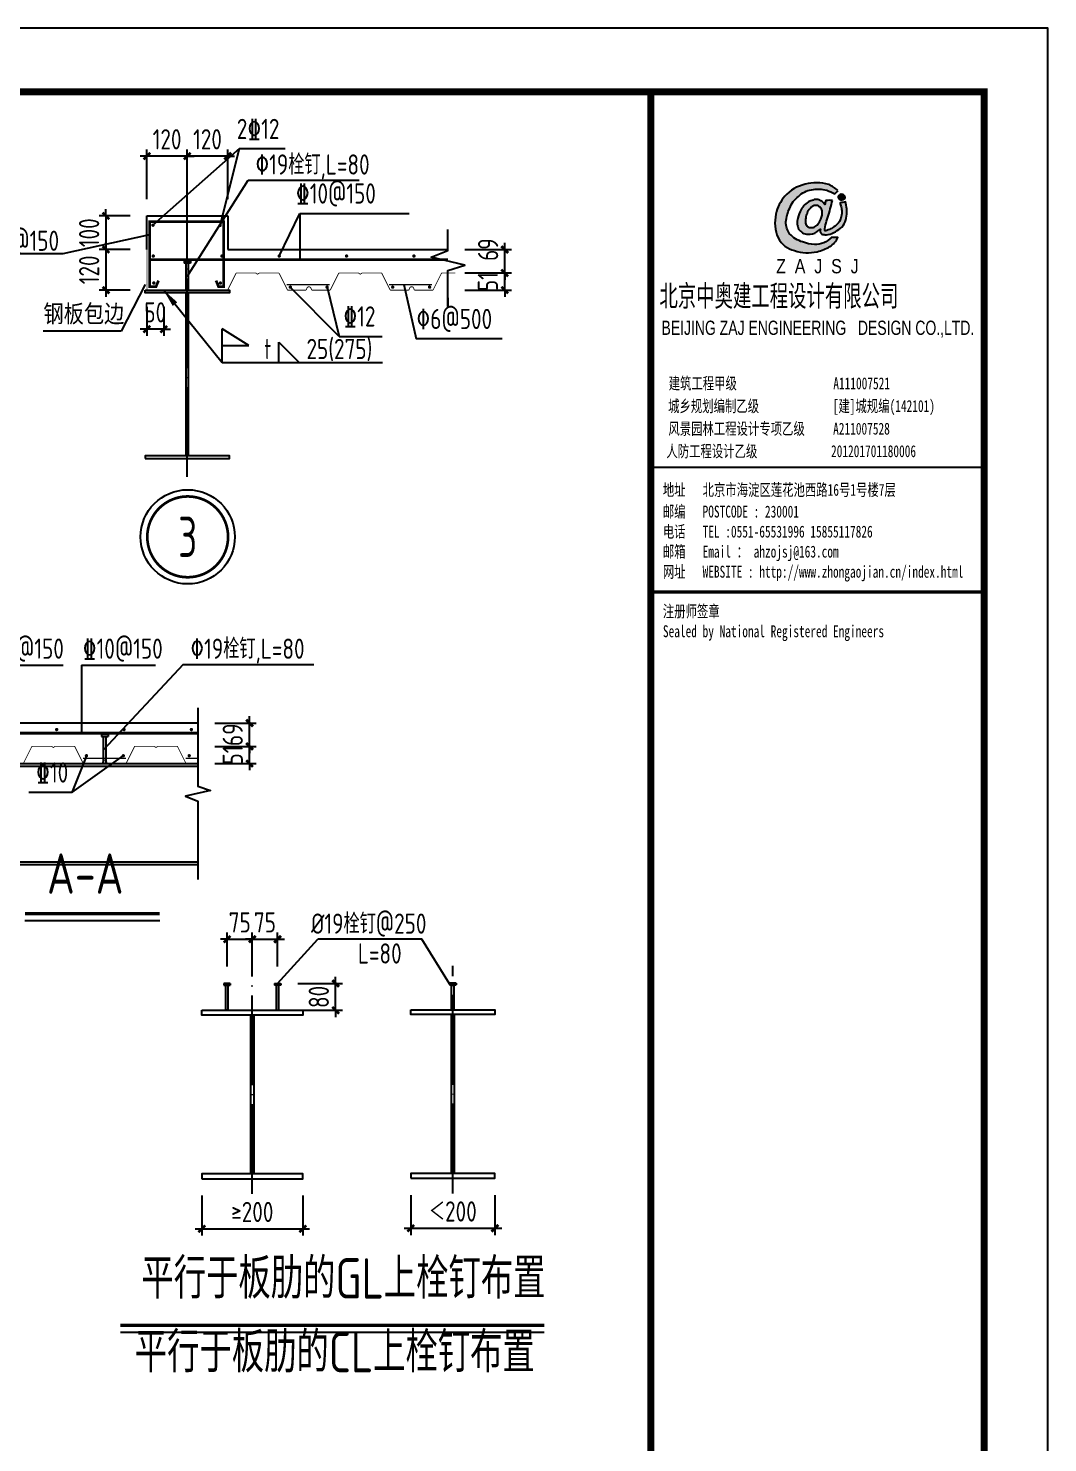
# Model space of a CAD drawing. Extents: x -89996 to 1006241, y -2176 to 440573.
# Drawn here: x 717560 to 740262, y 141094 to 172594 of the extents above; entities that cross this region are included whole.
import ezdxf
from ezdxf.enums import TextEntityAlignment as Align

# ---------------------------------------------------------------- set-up
doc = ezdxf.new("R2010")
doc.units = 0
doc.header["$LTSCALE"] = 1000
doc.header["$MEASUREMENT"] = 0
doc.linetypes.add('DOTE', pattern=[2.42, 2, -0.2, 0.02, -0.2])
for name, color, linetype in [('AXIS', 3, 'Continuous'), ('DOTE', 1, 'DOTE'), ('GL', 150, 'Continuous'), ('Gzd', 1, 'Continuous'), ('NUM', 7, 'Continuous'), ('PUB_DIM', 3, 'Continuous'), ('PUB_TITLE', 4, 'Continuous'), ('PZ', 202, 'Continuous'), ('S', 2, 'Continuous'), ('TEXT', 7, 'Continuous'), ('THIN', 7, 'Continuous'), ('WELD', 7, 'Continuous'), ('YCX', 90, 'Continuous'), ('图签', 3, 'Continuous'), ('引出线', 3, 'Continuous'), ('梁构件', 4, 'Continuous')]:
    doc.layers.add(name, color=color, linetype=linetype)
doc.styles.add('_gyy_title_Arial', font='arial.ttf', dxfattribs={"width": 0.7})
doc.styles.add('_gyy_title_ST', font='', dxfattribs={"width": 0.8})
doc.styles.add('HZ', font='txt.shx', dxfattribs={"width": 0.8, "bigfont": '000hztxt.shx'})
doc.styles.get("Standard").update_dxf_attribs({"font": 'gbenor.shx', "bigfont": 'gbcbig.shx'})
doc.styles.add('TSSD_Dimension', font='Tssdeng.shx', dxfattribs={"width": 0.8, "bigfont": 'hztxt.shx'})
doc.styles.add('TSSD_Label', font='tssdeng.shx', dxfattribs={"width": 0.7, "bigfont": 'hztxt.shx'})
doc.styles.add('TSSD_Norm', font='tssdeng.shx', dxfattribs={"bigfont": 'hztxt.shx'})
doc.styles.add('TSSD_Num', font='Tssdeng.shx', dxfattribs={"width": 0.7, "bigfont": 'hztxt.shx'})
doc.styles.get('_gyy_title_ST').set_extended_font_data('SimSun')
doc.dimstyles.new('TSSD_20_150', dxfattribs={"dimtxt": 450, "dimasz": 150, "dimexe": 150, "dimexo": 375, "dimgap": 150, "dimtad": 1, "dimdec": 0, "dimlfac": 0.133333, "dimzin": 0, "dimdsep": 46, "dimtxsty": 'TSSD_Dimension', "dimblk": 'ARCHTICK', "dimcen": 0, "dimdle": 150, "dimclrt": 7, "dimadec": 0, "dimazin": 0, "dimtfac": 1, "dimtdec": 0, "dimtix": 1, "dimtmove": 2, "dimatfit": 3, "dimfxl": 0, "dimtolj": 1, "dimtzin": 0, "dimarcsym": 0})
doc.dimstyles.new('TSSD_LEADER_STYLE_400.0', dxfattribs={"dimtxt": 1200, "dimasz": 400, "dimexe": 400, "dimexo": 1000, "dimgap": 0.09, "dimtad": 0, "dimtih": 1, "dimtoh": 1, "dimdec": 4, "dimzin": 0, "dimdsep": 46, "dimtxsty": 'Standard', "dimcen": 0.09, "dimdle": 400, "dimclrt": 7, "dimadec": 0, "dimazin": 0, "dimtfac": 1, "dimtdec": 4, "dimtofl": 0, "dimtmove": 0, "dimatfit": 3, "dimfxl": 0, "dimtolj": 1, "dimtzin": 0, "dimarcsym": 0})

# ---------------------------------------------------------------- blocks, each defined once
blk = doc.blocks.new('dd')
at = {"layer": '图签'}
h = blk.add_hatch(color=5, dxfattribs=at)
h.set_gradient(color1=(0, 0, 255), color2=(36, 36, 255), one_color=1, tint=0.57)
h.paths.add_polyline_path([(452, 1270, -0.093206), (531, 1562, -0.136321), (716, 1807, -0.161039), (988, 1948, -0.108591), (1307, 1935, -0.049497), (1479, 1861, 0.062627), (1539, 1932, 0.094388), (1351, 2056, 0.136326), (854, 2062, 0.161722), (430, 1810, 0.133661), (243, 1435, 0.158414), (286, 937, 0.22517), (632, 669, 0.138663), (1107, 646, 0.074676), (1375, 753, 0.125344), (1543, 944, 0.006312), (1413, 948, -0.090385), (1244, 833, -0.096745), (1053, 797, -0.073845), (803, 850, -0.140868), (530, 1020, -0.160753)])
h = blk.add_hatch(color=1, dxfattribs=at)
h.set_gradient(color1=(255, 0, 0), color2=(255, 0, 0), tint=0.57)
h.paths.add_polyline_path([(1557, 1818, 0.386553), (1564, 1757, 0.170676), (1604, 1736, 0.082224), (1657, 1743, 0.087509), (1686, 1766, 0.264235), (1694, 1804, 0.244333), (1636, 1850, 0.30271)])
h = blk.add_hatch(color=5, dxfattribs=at)
h.set_gradient(color1=(0, 0, 255), color2=(36, 36, 255), one_color=1, tint=0.57)
h.paths.add_polyline_path([(1306, 1289, 0.011169), (1334, 1370, 0.005807), (1431, 1724, 0.01105), (1292, 1724, 0.016796), (1267, 1634, 0.125943), (1203, 1704, 0.083806), (1120, 1739, 0.082879), (1047, 1739, -0.008503), (952, 1710, 0.060057), (844, 1628, 0.086078), (774, 1532, 0.099424), (705, 1347, 0.12153), (690, 1225, 0.102644), (719, 1122, 0.056648), (797, 1042, 0.092914), (913, 1013, 0.194578), (1098, 1064, -0.002562), (1175, 1122, 0.064354), (1167, 1068, 0.172385), (1207, 1017, 0.105458), (1300, 1002, 0.086567), (1454, 1046, 0.047674), (1592, 1136, 0.166359), (1692, 1274, 0.096748), (1728, 1431, 0.03151), (1728, 1548, 0.041815), (1700, 1691, 0.007654), (1588, 1673, -0.009919), (1610, 1585, -0.068269), (1624, 1482, -0.105336), (1605, 1352, -0.14652), (1528, 1223, -0.070486), (1434, 1151, -0.077937), (1341, 1103, -0.127098), (1272, 1084, -0.114215), (1267, 1129, -0.007609)])
h.paths.add_polyline_path([(865, 1245, -0.099994), (863, 1328, -0.050974), (888, 1427, -0.120527), (938, 1529, -0.043888), (1002, 1595, -0.08446), (1063, 1619, -0.147309), (1127, 1607, -0.037474), (1177, 1572, -0.06931), (1209, 1507, -0.067662), (1213, 1431, -0.02676), (1211, 1413, 0.017209), (1183, 1329, -0.048815), (1120, 1223, -0.139096), (1046, 1163, -0.097991), (944, 1153, -0.085394), (909, 1169, -0.149141)], flags=16)
blk.add_lwpolyline([(1539, 1932, 0.094388), (1351, 2056, 0.136326), (854, 2062, 0.161722), (430, 1810, 0.133661), (243, 1435, 0.158414), (286, 937, 0.22517), (632, 669, 0.138663), (1107, 646, 0.074676), (1375, 753, 0.125344), (1543, 944, 0.006312), (1413, 948, -0.090385), (1244, 833, -0.096745), (1053, 797, -0.073845), (803, 850, -0.140868), (530, 1020, -0.160753), (452, 1270, -0.093206), (531, 1562, -0.136321), (716, 1807, -0.161039), (988, 1948, -0.108591), (1307, 1935, -0.049497), (1479, 1861, 0.062627)], format="xyb", close=True, dxfattribs=at)
for points in [[(1694, 1804, 0.243958), (1636, 1850, 0.303117), (1557, 1818, 0.386553), (1564, 1757, 0.170676), (1604, 1736, 0.082224), (1657, 1743, 0.087509), (1686, 1766, 0.264235), (1694, 1804, -7.823139)], [(1431, 1724, 0.011041), (1292, 1724, 0.016796), (1267, 1634, 0.125943), (1203, 1704, 0.083806), (1120, 1739, 0.082879), (1047, 1739, -0.008503), (952, 1710, 0.060057), (844, 1628, 0.086078), (774, 1532, 0.099424), (705, 1347, 0.12153), (690, 1225, 0.102644), (719, 1122, 0.056648), (797, 1042, 0.092914), (913, 1013, 0.194578), (1098, 1064, -0.002562), (1175, 1122, 0.064354), (1167, 1068, 0.172385), (1207, 1017, 0.105458), (1300, 1002, 0.086567), (1454, 1046, 0.047674), (1592, 1136, 0.166359), (1692, 1274, 0.096748), (1728, 1431, 0.03151), (1728, 1548, 0.041815), (1700, 1691, 0.007654), (1588, 1673, -0.009919), (1610, 1585, -0.068269), (1624, 1482, -0.105336), (1605, 1352, -0.14652), (1528, 1223, -0.070486), (1434, 1151, -0.077937), (1341, 1103, -0.127098), (1272, 1084, -0.114215), (1267, 1129, -0.007609), (1306, 1289, 0.011169), (1334, 1370, 0.005782), (1430, 1722, 0.069025)], [(1213, 1431, 0.067662), (1209, 1507, 0.06931), (1177, 1572, 0.037474), (1127, 1607, 0.147309), (1063, 1619, 0.08446), (1002, 1595, 0.043888), (938, 1529, 0.120527), (888, 1427, 0.050974), (863, 1328, 0.099994), (865, 1245, 0.149141), (909, 1169, 0.085394), (944, 1153, 0.097991), (1046, 1163, 0.139096), (1120, 1223, 0.048815), (1183, 1329, -0.017209), (1211, 1413, 0.02676), (1213, 1431, 0.441273)]]:
    blk.add_lwpolyline(points, format="xyb", dxfattribs=at)
at = {"insert": (246, 492), "char_height": 300, "width": 8000, "attachment_point": 1, "style": 'HZ'}
blk.add_mtext('{\\fArial|b0|i0|c0|p32;Z  A  J  S  J}', dxfattribs=at)
blk = doc.blocks.new('A$C767023C3')
at = {"layer": 'PUB_TITLE'}
blk.add_line((-4949, -5573), (0, -5573), dxfattribs=at)
at = {"layer": 'PUB_TITLE', "const_width": 106}
blk.add_lwpolyline([(-4949, 0), (0, 0), (0, -40586), (-4949, -40586)], close=True, dxfattribs=at)
at = {"layer": 'PUB_TITLE', "const_width": 49.5}
blk.add_lwpolyline([(-4949, -7426), (0, -7426)], dxfattribs=at)
at = {"layer": '图签', "xscale": 0.70707067020202, "yscale": 0.70707067020202, "zscale": 0.70707067020202}
blk.add_blockref('dd', (-3263, -2831), dxfattribs=at)
at = {"color": 1, "insert": (-4822, -2862), "char_height": 359.1, "width": 9576, "attachment_point": 1, "style": 'HZ'}
blk.add_mtext('北京中奥建工程设计有限公司', dxfattribs=at)
at = {"layer": 'PUB_TITLE', "width": 0.7}
for s, height, style, p in [('BEIJING ZAJ ENGINEERING   DESIGN CO.,LTD.', 212.12, '_gyy_title_Arial', (-2469, -3610)), ('建筑工程甲级                 A111007521             ', 176.77, '_gyy_title_ST', (-2494, -4417)), ('城乡规划编制乙级             [建]城规编(142101)', 176.77, '_gyy_title_ST', (-2712, -4754)), ('风景园林工程设计专项乙级     A211007528           ', 176.77, '_gyy_title_ST', (-2582, -5090)), ('人防工程设计乙级             201201701180006', 176.77, '_gyy_title_ST', (-2865, -5424))]:
    blk.add_text(s, height=height, dxfattribs=dict(at, style=style)).set_placement(p, align=Align.CENTER)
at = {"layer": 'PUB_TITLE', "style": '_gyy_title_ST', "width": 0.7}
for s, height, p in [('地址   北京市海淀区莲花池西路16号1号楼7层', 176.77, (-4771, -5998)), ('邮编   POSTCODE : 230001', 176.77, (-4771, -6321)), ('电话   TEL :0551-65531996 15855117826', 176.77, (-4771, -6618)), ('邮箱   Email ： ahzojsj@163.com', 176.77, (-4771, -6915)), ('网址   WEBSITE : http://www.zhongaojian.cn/index.html', 176.77, (-4771, -7214)), ('注册师签章', 176.8, (-4771, -7801)), ('Sealed by National Registered Engineers', 176.77, (-4770, -8098))]:
    blk.add_text(s, height=height, dxfattribs=at).set_placement(p)
blk = doc.blocks.new('_ArchTick')
at = {"color": 0, "linetype": 'ByBlock', "const_width": 0.4}
blk.add_lwpolyline([(-0.5, -0.5), (0.5, 0.5)], dxfattribs=at)
blk = doc.blocks.new('*D2467')
at = {"layer": 'AXIS', "color": 0, "lineweight": -2, "transparency": 16777216}
for p, q in [((720201, 168790), (720201, 169897)), ((721101, 168790), (721101, 169897)), ((720201, 169747), (720051, 169747)), ((721101, 169747), (720201, 169747)), ((721101, 169747), (721251, 169747))]:
    blk.add_line(p, q, dxfattribs=at)
at = {"layer": 'Defpoints', "color": 0, "transparency": 16777216}
for p in [(720201, 169747), (720201, 168415), (721101, 168415)]:
    blk.add_point(p, dxfattribs=at)
at = {"layer": 'AXIS', "color": 0, "lineweight": -2, "transparency": 16777216, "xscale": 150, "yscale": 150, "zscale": 150}
blk.add_blockref('_ArchTick', (720201, 169747), dxfattribs=at)
at = {"layer": 'AXIS', "color": 0, "lineweight": -2, "transparency": 16777216, "xscale": 150, "yscale": 150, "zscale": 150, "rotation": 180}
blk.add_blockref('_ArchTick', (721101, 169747), dxfattribs=at)
at = {"layer": 'AXIS', "color": 7, "transparency": 16777216, "insert": (720651, 170122), "char_height": 450, "attachment_point": 5, "style": 'TSSD_Dimension'}
blk.add_mtext('\\A1;120', dxfattribs=at)
blk = doc.blocks.new('ts_idx2')
at = {"color": 0, "linetype": 'ByBlock', "lineweight": -2, "const_width": 0.0333}
blk.add_lwpolyline([(-0.5, 0, 1), (0.5, 0, 1)], format="xyb", close=True, dxfattribs=at)
at = {"color": 0, "linetype": 'ByBlock', "lineweight": -2}
blk.add_circle((0, 0), 0.583, dxfattribs=at)
at = {"color": 0, "linetype": 'ByBlock', "lineweight": -2, "style": 'TSSD_Num', "width": 0.7}
blk.add_attdef('A', text='', height=0.5, dxfattribs=at).set_placement((0, 0), align=Align.MIDDLE_CENTER)
blk = doc.blocks.new('*D2468')
at = {"layer": 'AXIS', "color": 0, "lineweight": -2, "transparency": 16777216}
for p, q in [((719826, 167665), (719140, 167665)), ((719290, 167665), (719290, 167815)), ((719290, 167665), (719290, 166762)), ((719826, 166762), (719140, 166762)), ((719290, 166762), (719290, 166612))]:
    blk.add_line(p, q, dxfattribs=at)
at = {"layer": 'Defpoints', "color": 0, "transparency": 16777216}
for p in [(720201, 167665), (719290, 166762), (720201, 166762)]:
    blk.add_point(p, dxfattribs=at)
at = {"layer": 'AXIS', "color": 0, "lineweight": -2, "transparency": 16777216, "xscale": 150, "yscale": 150, "zscale": 150}
for p, rotation in [((719290, 167665), 270), ((719290, 166762), 90)]:
    blk.add_blockref('_ArchTick', p, dxfattribs=dict(at, rotation=rotation))
at = {"layer": 'AXIS', "color": 7, "transparency": 16777216, "insert": (718915, 167214), "char_height": 450, "attachment_point": 5, "rotation": 90, "style": 'TSSD_Dimension'}
blk.add_mtext('\\A1;120', dxfattribs=at)
blk = doc.blocks.new('*D2469')
at = {"layer": 'AXIS', "color": 0, "lineweight": -2, "transparency": 16777216}
for p, q in [((719290, 168415), (719290, 168565)), ((719826, 168415), (719140, 168415)), ((719290, 168415), (719290, 167665)), ((719826, 167665), (719140, 167665)), ((719290, 167665), (719290, 167515))]:
    blk.add_line(p, q, dxfattribs=at)
at = {"layer": 'Defpoints', "color": 0, "transparency": 16777216}
for p in [(720201, 168415), (719290, 167665), (720201, 167665)]:
    blk.add_point(p, dxfattribs=at)
at = {"layer": 'AXIS', "color": 0, "lineweight": -2, "transparency": 16777216, "xscale": 150, "yscale": 150, "zscale": 150}
for p, rotation in [((719290, 168415), 270), ((719290, 167665), 90)]:
    blk.add_blockref('_ArchTick', p, dxfattribs=dict(at, rotation=rotation))
at = {"layer": 'AXIS', "color": 7, "transparency": 16777216, "insert": (718915, 168040), "char_height": 450, "attachment_point": 5, "rotation": 90, "style": 'TSSD_Dimension'}
blk.add_mtext('\\A1;100', dxfattribs=at)
blk = doc.blocks.new('_WELD004')
at = {"color": 0, "linetype": 'ByBlock'}
for p, q in [((0, 1), (1, 0)), ((0, 0), (0, 1))]:
    blk.add_line(p, q, dxfattribs=at)
blk = doc.blocks.new('_WELD001')
at = {"linetype": 'ByBlock'}
h = blk.add_hatch(color=0, dxfattribs=at)
h.paths.add_polyline_path([(0.8, 0.5), (0, 1), (0, 0.5)], flags=16)
edge = h.paths.add_edge_path()
edge.add_line((0.8, 0.5), (0, 1))
edge.add_line((0, 0.5), (0.8, 0.5))
edge.add_line((0, 0), (0, 1))
at = {"color": 0, "linetype": 'ByBlock'}
for p, q in [((0, 0), (0, 1)), ((0.8, 0.5), (0, 1)), ((0, 0.5), (0.8, 0.5))]:
    blk.add_line(p, q, dxfattribs=at)
blk = doc.blocks.new('*D2470')
at = {"layer": 'AXIS', "color": 0, "lineweight": -2, "transparency": 16777216}
for p, q in [((728170, 167144), (728170, 167294)), ((727280, 167144), (728320, 167144)), ((728170, 166762), (728170, 167144)), ((727280, 166762), (728320, 166762)), ((728170, 166762), (728170, 166612))]:
    blk.add_line(p, q, dxfattribs=at)
at = {"layer": 'Defpoints', "color": 0, "transparency": 16777216}
for p in [(726905, 167144), (728170, 167144), (726905, 166762)]:
    blk.add_point(p, dxfattribs=at)
at = {"layer": 'AXIS', "color": 0, "lineweight": -2, "transparency": 16777216, "xscale": 150, "yscale": 150, "zscale": 150}
for p, rotation in [((728170, 167144), 270), ((728170, 166762), 90)]:
    blk.add_blockref('_ArchTick', p, dxfattribs=dict(at, rotation=rotation))
at = {"layer": 'AXIS', "color": 7, "transparency": 16777216, "insert": (727795, 166953), "char_height": 450, "attachment_point": 5, "rotation": 90, "style": 'TSSD_Dimension'}
blk.add_mtext('\\A1;51', dxfattribs=at)
blk = doc.blocks.new('*D2471')
at = {"layer": 'AXIS', "color": 0, "lineweight": -2, "transparency": 16777216}
for p, q in [((727280, 167665), (728320, 167665)), ((728170, 167665), (728170, 167815)), ((728170, 167144), (728170, 167665)), ((727280, 167144), (728320, 167144)), ((728170, 167144), (728170, 166994))]:
    blk.add_line(p, q, dxfattribs=at)
at = {"layer": 'Defpoints', "color": 0, "transparency": 16777216}
for p in [(726905, 167665), (728170, 167665), (726905, 167144)]:
    blk.add_point(p, dxfattribs=at)
at = {"layer": 'AXIS', "color": 0, "lineweight": -2, "transparency": 16777216, "xscale": 150, "yscale": 150, "zscale": 150}
for p, rotation in [((728170, 167665), 270), ((728170, 167144), 90)]:
    blk.add_blockref('_ArchTick', p, dxfattribs=dict(at, rotation=rotation))
at = {"layer": 'AXIS', "color": 7, "transparency": 16777216, "insert": (727800, 167665), "char_height": 450, "attachment_point": 5, "rotation": 90, "style": 'TSSD_Dimension'}
blk.add_mtext('\\A1;69', dxfattribs=at)
blk = doc.blocks.new('*D2472')
at = {"layer": 'AXIS', "color": 0, "lineweight": -2, "transparency": 16777216}
for p, q in [((720201, 166387), (720201, 165742)), ((720576, 166387), (720576, 165742)), ((720201, 165892), (720051, 165892)), ((720576, 165892), (720201, 165892)), ((720576, 165892), (720726, 165892))]:
    blk.add_line(p, q, dxfattribs=at)
at = {"layer": 'Defpoints', "color": 0, "transparency": 16777216}
for p in [(720201, 166762), (720576, 166762), (720201, 165892)]:
    blk.add_point(p, dxfattribs=at)
at = {"layer": 'AXIS', "color": 0, "lineweight": -2, "transparency": 16777216, "xscale": 150, "yscale": 150, "zscale": 150}
blk.add_blockref('_ArchTick', (720201, 165892), dxfattribs=at)
at = {"layer": 'AXIS', "color": 0, "lineweight": -2, "transparency": 16777216, "xscale": 150, "yscale": 150, "zscale": 150, "rotation": 180}
blk.add_blockref('_ArchTick', (720576, 165892), dxfattribs=at)
at = {"layer": 'AXIS', "color": 7, "transparency": 16777216, "insert": (720388, 166267), "char_height": 450, "attachment_point": 5, "style": 'TSSD_Dimension'}
blk.add_mtext('\\A1;50', dxfattribs=at)
blk = doc.blocks.new('*D2473')
at = {"layer": 'AXIS', "color": 0, "lineweight": -2, "transparency": 16777216}
for p, q in [((721101, 168790), (721101, 169897)), ((722001, 168790), (722001, 169897)), ((721101, 169747), (720951, 169747)), ((722001, 169747), (721101, 169747)), ((722001, 169747), (722151, 169747))]:
    blk.add_line(p, q, dxfattribs=at)
at = {"layer": 'Defpoints', "color": 0, "transparency": 16777216}
for p in [(721101, 169747), (721101, 168415), (722001, 168415)]:
    blk.add_point(p, dxfattribs=at)
at = {"layer": 'AXIS', "color": 0, "lineweight": -2, "transparency": 16777216, "xscale": 150, "yscale": 150, "zscale": 150}
blk.add_blockref('_ArchTick', (721101, 169747), dxfattribs=at)
at = {"layer": 'AXIS', "color": 0, "lineweight": -2, "transparency": 16777216, "xscale": 150, "yscale": 150, "zscale": 150, "rotation": 180}
blk.add_blockref('_ArchTick', (722001, 169747), dxfattribs=at)
at = {"layer": 'AXIS', "color": 7, "transparency": 16777216, "insert": (721551, 170122), "char_height": 450, "attachment_point": 5, "style": 'TSSD_Dimension'}
blk.add_mtext('\\A1;120', dxfattribs=at)
blk = doc.blocks.new('*D2476')
at = {"layer": 'AXIS', "color": 0, "lineweight": -2, "transparency": 16777216}
for p, q in [((721713, 156600), (722638, 156600)), ((722488, 156600), (722488, 156750)), ((722488, 156218), (722488, 156600)), ((721713, 156218), (722638, 156218)), ((722488, 156218), (722488, 156068))]:
    blk.add_line(p, q, dxfattribs=at)
at = {"layer": 'Defpoints', "color": 0, "transparency": 16777216}
for p in [(721338, 156600), (722488, 156600), (721338, 156218)]:
    blk.add_point(p, dxfattribs=at)
at = {"layer": 'AXIS', "color": 0, "lineweight": -2, "transparency": 16777216, "xscale": 150, "yscale": 150, "zscale": 150}
for p, rotation in [((722488, 156600), 270), ((722488, 156218), 90)]:
    blk.add_blockref('_ArchTick', p, dxfattribs=dict(at, rotation=rotation))
at = {"layer": 'AXIS', "color": 7, "transparency": 16777216, "insert": (722113, 156409), "char_height": 450, "attachment_point": 5, "rotation": 90, "style": 'TSSD_Dimension'}
blk.add_mtext('\\A1;51', dxfattribs=at)
blk = doc.blocks.new('*D2477')
at = {"layer": 'AXIS', "color": 0, "lineweight": -2, "transparency": 16777216}
for p, q in [((722488, 157121), (722488, 157271)), ((721713, 157121), (722638, 157121)), ((722488, 156600), (722488, 157121)), ((721713, 156600), (722638, 156600)), ((722488, 156600), (722488, 156450))]:
    blk.add_line(p, q, dxfattribs=at)
at = {"layer": 'Defpoints', "color": 0, "transparency": 16777216}
for p in [(721338, 157121), (722488, 157121), (721338, 156600)]:
    blk.add_point(p, dxfattribs=at)
at = {"layer": 'AXIS', "color": 0, "lineweight": -2, "transparency": 16777216, "xscale": 150, "yscale": 150, "zscale": 150}
for p, rotation in [((722488, 157121), 270), ((722488, 156600), 90)]:
    blk.add_blockref('_ArchTick', p, dxfattribs=dict(at, rotation=rotation))
at = {"layer": 'AXIS', "color": 7, "transparency": 16777216, "insert": (722113, 156861), "char_height": 450, "attachment_point": 5, "rotation": 90, "style": 'TSSD_Dimension'}
blk.add_mtext('\\A1;69', dxfattribs=at)
blk = doc.blocks.new('*D2536')
at = {"layer": 'AXIS', "color": 0, "lineweight": -2, "transparency": 16777216}
for p, q in [((721424, 146599), (721424, 145708)), ((723674, 146599), (723674, 145708)), ((721274, 145858), (723824, 145858))]:
    blk.add_line(p, q, dxfattribs=at)
at = {"layer": 'Defpoints', "color": 0, "transparency": 16777216}
for p in [(721424, 146974), (723674, 146974), (723674, 145858)]:
    blk.add_point(p, dxfattribs=at)
at = {"layer": 'AXIS', "color": 0, "lineweight": -2, "transparency": 16777216, "xscale": 150, "yscale": 150, "zscale": 150, "rotation": 180}
blk.add_blockref('_ArchTick', (721424, 145858), dxfattribs=at)
at = {"layer": 'AXIS', "color": 0, "lineweight": -2, "transparency": 16777216, "xscale": 150, "yscale": 150, "zscale": 150}
blk.add_blockref('_ArchTick', (723674, 145858), dxfattribs=at)
at = {"layer": 'AXIS', "color": 7, "transparency": 16777216, "insert": (722549, 146233), "char_height": 450, "attachment_point": 5, "style": 'TSSD_Dimension'}
blk.add_mtext('\\A1;≥200', dxfattribs=at)
blk = doc.blocks.new('*D2537')
at = {"layer": 'AXIS', "color": 0, "lineweight": -2, "transparency": 16777216}
for p, q in [((721987, 152307), (721837, 152307)), ((721987, 151696), (721987, 152457)), ((721987, 152307), (722549, 152307)), ((722549, 151696), (722549, 152457)), ((722549, 152307), (722699, 152307))]:
    blk.add_line(p, q, dxfattribs=at)
at = {"layer": 'Defpoints', "color": 0, "transparency": 16777216}
for p in [(722549, 152307), (721987, 151321), (722549, 151321)]:
    blk.add_point(p, dxfattribs=at)
at = {"layer": 'AXIS', "color": 0, "lineweight": -2, "transparency": 16777216, "xscale": 150, "yscale": 150, "zscale": 150}
blk.add_blockref('_ArchTick', (721987, 152307), dxfattribs=at)
at = {"layer": 'AXIS', "color": 0, "lineweight": -2, "transparency": 16777216, "xscale": 150, "yscale": 150, "zscale": 150, "rotation": 180}
blk.add_blockref('_ArchTick', (722549, 152307), dxfattribs=at)
at = {"layer": 'AXIS', "color": 7, "transparency": 16777216, "insert": (722268, 152682), "char_height": 450, "attachment_point": 5, "style": 'TSSD_Dimension'}
blk.add_mtext('\\A1;75', dxfattribs=at)
blk = doc.blocks.new('*D2538')
at = {"layer": 'AXIS', "color": 0, "lineweight": -2, "transparency": 16777216}
for p, q in [((722549, 152307), (722399, 152307)), ((722549, 151696), (722549, 152457)), ((722549, 152307), (723112, 152307)), ((723112, 151696), (723112, 152457)), ((723112, 152307), (723262, 152307))]:
    blk.add_line(p, q, dxfattribs=at)
at = {"layer": 'Defpoints', "color": 0, "transparency": 16777216}
for p in [(723112, 152307), (722549, 151321), (723112, 151321)]:
    blk.add_point(p, dxfattribs=at)
at = {"layer": 'AXIS', "color": 0, "lineweight": -2, "transparency": 16777216, "xscale": 150, "yscale": 150, "zscale": 150}
blk.add_blockref('_ArchTick', (722549, 152307), dxfattribs=at)
at = {"layer": 'AXIS', "color": 0, "lineweight": -2, "transparency": 16777216, "xscale": 150, "yscale": 150, "zscale": 150, "rotation": 180}
blk.add_blockref('_ArchTick', (723112, 152307), dxfattribs=at)
at = {"layer": 'AXIS', "color": 7, "transparency": 16777216, "insert": (722830, 152682), "char_height": 450, "attachment_point": 5, "style": 'TSSD_Dimension'}
blk.add_mtext('\\A1;75', dxfattribs=at)
blk = doc.blocks.new('*D2539')
at = {"layer": 'AXIS', "color": 0, "lineweight": -2, "transparency": 16777216}
for p, q in [((726077, 146609), (726077, 145719)), ((727952, 146609), (727952, 145719)), ((725927, 145869), (728102, 145869))]:
    blk.add_line(p, q, dxfattribs=at)
at = {"layer": 'Defpoints', "color": 0, "transparency": 16777216}
for p in [(726077, 146984), (727952, 146984), (727952, 145869)]:
    blk.add_point(p, dxfattribs=at)
at = {"layer": 'AXIS', "color": 0, "lineweight": -2, "transparency": 16777216, "xscale": 150, "yscale": 150, "zscale": 150, "rotation": 180}
blk.add_blockref('_ArchTick', (726077, 145869), dxfattribs=at)
at = {"layer": 'AXIS', "color": 0, "lineweight": -2, "transparency": 16777216, "xscale": 150, "yscale": 150, "zscale": 150}
blk.add_blockref('_ArchTick', (727952, 145869), dxfattribs=at)
at = {"layer": 'AXIS', "color": 7, "transparency": 16777216, "insert": (727014, 146244), "char_height": 450, "attachment_point": 5, "style": 'TSSD_Dimension'}
blk.add_mtext('\\A1;＜200', dxfattribs=at)
blk = doc.blocks.new('*D2540')
at = {"layer": 'AXIS', "color": 0, "lineweight": -2, "transparency": 16777216}
for p, q in [((723559, 151321), (724555, 151321)), ((724405, 151321), (724405, 151471)), ((724405, 150724), (724405, 151321)), ((723514, 150724), (724555, 150724)), ((724405, 150724), (724405, 150574))]:
    blk.add_line(p, q, dxfattribs=at)
at = {"layer": 'Defpoints', "color": 0, "transparency": 16777216}
for p in [(723184, 151321), (724405, 151321), (723139, 150724)]:
    blk.add_point(p, dxfattribs=at)
at = {"layer": 'AXIS', "color": 0, "lineweight": -2, "transparency": 16777216, "xscale": 150, "yscale": 150, "zscale": 150}
for p, rotation in [((724405, 151321), 270), ((724405, 150724), 90)]:
    blk.add_blockref('_ArchTick', p, dxfattribs=dict(at, rotation=rotation))
at = {"layer": 'AXIS', "color": 7, "transparency": 16777216, "insert": (724030, 151022), "char_height": 450, "attachment_point": 5, "rotation": 90, "style": 'TSSD_Dimension'}
blk.add_mtext('\\A1;80', dxfattribs=at)

msp = doc.modelspace()

# ---------------------------------------------------------------- linework, layer by layer
at = {"layer": 'DOTE', "linetype": 'DOTE'}
for p, q in [((721100.62, 162601.89), (721100.62, 169193.41)), ((722549.05, 146634.76), (722549.05, 151703.08)), ((727014.44, 146644.88), (727014.44, 151713.2))]:
    msp.add_line(p, q, dxfattribs=at)
at = {"layer": 'GL'}
for p, q in [((716322.67, 156220.97), (721337.94, 156220.97)), ((716322.67, 156160.97), (721337.94, 156160.97)), ((716322.67, 154030.97), (721337.94, 154030.97)), ((716322.67, 153970.97), (721337.94, 153970.97))]:
    msp.add_line(p, q, dxfattribs=at)
for points in [[(720163.12, 166761.83), (722038.12, 166761.83), (722038.12, 166701.83), (720163.12, 166701.83)], [(721078.12, 166701.83), (721123.12, 166701.83), (721123.12, 163071.83), (721078.12, 163071.83)], [(720163.12, 163011.83), (722038.12, 163011.83), (722038.12, 163071.83), (720163.12, 163071.83)]]:
    msp.add_lwpolyline(points, close=True, dxfattribs=at)
at = {"layer": 'Gzd'}
for points, const_width in [([(721909.57, 166842.65), (721909.57, 168285.24), (720261.72, 168285.24), (720261.72, 166842.65), (720405.6, 166842.65), (720459.99, 166975.16)], 60), ([(726905.13, 167440.19), (720261.72, 167440.19)], 60), ([(721939.51, 166842.65), (721795.63, 166842.65), (721741.24, 166975.16)], 60), ([(723314.42, 166887.5), (724269.56, 166887.5)], 30), ([(725595.38, 166887.49), (726550.52, 166887.49)], 30), ([(721337.94, 156895.97), (716322.67, 156895.97)], 60), ([(718779.03, 156333.93), (719734.17, 156333.93)], 30), ([(721066.53, 156333.93), (721337.94, 156333.93)], 30)]:
    msp.add_lwpolyline(points, dxfattribs=dict(at, const_width=const_width))
at = {"layer": 'Gzd', "const_width": 37.5}
for points in [[(720317.72, 168208.11, 1), (720355.22, 168208.11, 1)], [(721849.77, 168205, -1), (721812.27, 168205, -1)], [(720324.48, 167521.21, 1), (720361.98, 167521.21, 1)], [(721854.19, 167521.21, 1), (721891.69, 167521.21, 1)], [(723129.19, 167521.21, 1), (723166.69, 167521.21, 1)], [(724629.19, 167521.21, 1), (724666.69, 167521.21, 1)], [(726129.19, 167521.21, 1), (726166.69, 167521.21, 1)], [(720337.1, 166920.31, 1), (720374.6, 166920.31, 1)], [(721818.62, 166920.31, 1), (721856.12, 166920.31, 1)], [(723376.11, 166829.12, 1), (723413.61, 166829.12, 1)], [(724233.45, 166829.12, -1), (724195.95, 166829.12, -1)], [(725657.07, 166829.1, 1), (725694.57, 166829.1, 1)], [(726514.41, 166829.1, -1), (726476.91, 166829.1, -1)], [(718173.73, 156976.28, 1), (718211.23, 156976.28, 1)], [(719673.73, 156976.28, 1), (719711.23, 156976.28, 1)], [(721173.73, 156976.28, 1), (721211.23, 156976.28, 1)], [(718836.72, 156392.3, -1), (718874.22, 156392.3, -1)], [(719694.06, 156392.3, 1), (719656.56, 156392.3, 1)], [(721124.22, 156392.3, -1), (721161.72, 156392.3, -1)]]:
    msp.add_lwpolyline(points, format="xyb", close=True, dxfattribs=at)
at = {"layer": 'NUM', "const_width": 75}
for points in [[(717483.9, 152874.19), (720488.52, 152874.19)], [(719609.9, 143708.4), (729048.66, 143708.4)]]:
    msp.add_lwpolyline(points, dxfattribs=at)
at = {"layer": 'NUM'}
for points in [[(717483.9, 152724.19), (720488.52, 152724.19)], [(719609.9, 143558.4), (729048.66, 143558.4)]]:
    msp.add_lwpolyline(points, dxfattribs=at)
at = {"layer": 'PUB_DIM'}
for points in [[(726905.13, 166588.04), (726905.13, 166397.6), (726905.13, 167200.78), (727280.13, 167320.78), (726531.07, 167498.25), (726905.13, 167644.78), (726905.13, 167665.19), (726905.13, 168115.19)], [(721337.94, 157458.47), (721337.94, 157120.97), (721337.94, 155712.47), (721619.19, 155622.47), (721057.39, 155489.37), (721337.94, 155379.47), (721337.94, 153970.97), (721337.94, 153633.47)]]:
    msp.add_lwpolyline(points, dxfattribs=at)
at = {"layer": 'PUB_TITLE'}
msp.add_lwpolyline([(651161.89, 109593.71), (740261.89, 109593.71), (740261.89, 172593.71), (651161.89, 172593.71)], close=True, dxfattribs=at)
at = {"layer": 'PUB_TITLE', "const_width": 159.09}
msp.add_lwpolyline([(653459.87, 110300.78), (653459.87, 171179.57), (738847.75, 171179.57), (738847.75, 110300.78)], close=True, dxfattribs=at)
at = {"layer": 'PZ'}
for p, q in [((721028.52, 167404.36), (721028.52, 167364.07)), ((721028.52, 167404.36), (721172.71, 167404.36)), ((721172.71, 167364.07), (721028.52, 167364.07)), ((721073.29, 166761.83), (721073.29, 167364.07)), ((721127.94, 166761.83), (721127.94, 167364.07)), ((721172.71, 167404.36), (721172.71, 167364.07)), ((721073.29, 166761.83), (721127.94, 166761.83)), ((719192.64, 156863.51), (719192.64, 156823.21)), ((719336.83, 156863.51), (719192.64, 156863.51)), ((719192.64, 156823.21), (719336.83, 156823.21)), ((719237.41, 156220.97), (719237.41, 156823.21)), ((719292.06, 156220.97), (719292.06, 156823.21)), ((719336.83, 156863.51), (719336.83, 156823.21)), ((722058.64, 151321.25), (721914.45, 151321.25)), ((721914.45, 151321.25), (721914.45, 151280.95)), ((721914.45, 151280.95), (722058.64, 151280.95)), ((721959.22, 150723.71), (721959.22, 151280.95)), ((722013.87, 150723.71), (722013.87, 151280.95)), ((722058.64, 151321.25), (722058.64, 151280.95)), ((723039.45, 151321.25), (723039.45, 151280.95)), ((723039.45, 151321.25), (723183.64, 151321.25)), ((723183.64, 151280.95), (723039.45, 151280.95)), ((723084.22, 150723.71), (723084.22, 151280.95)), ((723138.87, 150723.71), (723138.87, 151280.95)), ((723183.64, 151321.25), (723183.64, 151280.95)), ((726942.35, 151331.37), (726942.35, 151291.07)), ((727086.54, 151331.37), (726942.35, 151331.37)), ((726942.35, 151291.07), (727086.54, 151291.07)), ((726987.12, 150733.84), (726987.12, 151291.07)), ((727041.77, 150733.84), (727041.77, 151291.07)), ((727086.54, 151331.37), (727086.54, 151291.07)), ((722013.87, 150723.71), (721959.22, 150723.71)), ((723084.22, 150723.71), (723138.87, 150723.71)), ((727041.77, 150733.84), (726987.12, 150733.84))]:
    msp.add_line(p, q, dxfattribs=at)
at = {"layer": 'S', "const_width": 15}
msp.add_lwpolyline([(720575.62, 166761.83), (720200.62, 166761.83), (720200.62, 168415.19)], dxfattribs=at)
at = {"layer": 'S', "const_width": 18.75}
for points in [[(721000.37, 166761.83), (721984.19, 166761.83, 0.28407904), (722004.31, 166774.27), (722183.13, 167131.89, -0.28407904), (722203.25, 167144.33), (722617.89, 167144.33, -0.14996431), (722630.51, 167140.46), (722665.59, 167116.69), (722700.68, 167140.46, -0.14996431), (722713.3, 167144.33), (723127.94, 167144.33, -0.28407904), (723148.06, 167131.89), (723326.88, 166774.27, 0.28407904), (723347, 166761.83), (723733.11, 166761.83, 0.32316506), (723754.46, 166777.24), (723764.01, 166806.01, -0.32316506), (723806.72, 166836.83), (723811.97, 166836.83, -0.32316506), (723854.68, 166806.01), (723864.23, 166777.24, 0.32316506), (723885.58, 166761.83), (724271.69, 166761.83, 0.28407904), (724291.81, 166774.27), (724470.63, 167131.89, -0.28407904), (724490.75, 167144.33), (724905.39, 167144.33, -0.14996431), (724918.01, 167140.46), (724953.09, 167116.69), (724988.18, 167140.46, -0.14996431), (725000.8, 167144.33), (725415.44, 167144.33, -0.28407904), (725435.56, 167131.89), (725614.38, 166774.27, 0.28407904), (725634.5, 166761.83), (726020.61, 166761.83, 0.32316506), (726041.96, 166777.24), (726051.51, 166806.01, -0.32316506), (726094.22, 166836.83), (726099.47, 166836.83, -0.32316506), (726142.18, 166806.01), (726151.73, 166777.24, 0.32316506), (726173.08, 166761.83), (726559.19, 166761.83, 0.28407904), (726579.31, 166774.27), (726758.13, 167131.89, -0.28407904), (726778.25, 167144.33), (727072.2, 167144.33)], [(721337.94, 156220.97), (721085.98, 156220.97, -0.28407904), (721065.85, 156233.41), (720887.04, 156591.04, 0.28407904), (720866.91, 156603.47), (720452.28, 156603.47, 0.14996431), (720439.66, 156599.6), (720404.57, 156575.83), (720369.48, 156599.6, 0.14996431), (720356.86, 156603.47), (719942.23, 156603.47, 0.28407904), (719922.1, 156591.04), (719743.29, 156233.41, -0.28407904), (719723.16, 156220.97), (719337.06, 156220.97, -0.32316506), (719315.7, 156236.39), (719306.15, 156265.15, 0.32316506), (719263.45, 156295.97), (719258.19, 156295.97, 0.32316506), (719215.48, 156265.15), (719205.94, 156236.39, -0.32316506), (719184.58, 156220.97), (718798.48, 156220.97, -0.28407904), (718778.35, 156233.41), (718599.54, 156591.04, 0.28407904), (718579.41, 156603.47), (718164.78, 156603.47, 0.14996431), (718152.16, 156599.6), (718117.07, 156575.83), (718081.98, 156599.6, 0.14996431), (718069.36, 156603.47), (717654.73, 156603.47, 0.28407904), (717634.6, 156591.04), (717455.79, 156233.41, -0.28407904)]]:
    msp.add_lwpolyline(points, format="xyb", dxfattribs=at)
at = {"layer": 'THIN'}
for p, q in [((720200.62, 168415.19), (722000.62, 168415.19)), ((720200.62, 167665.19), (720200.62, 168415.19)), ((722000.62, 168415.19), (722000.62, 167665.19)), ((722000.62, 167665.19), (726905.13, 167665.19)), ((721337.94, 157120.97), (716322.67, 157120.97))]:
    msp.add_line(p, q, dxfattribs=at)
at = {"layer": 'WELD'}
msp.add_line((721874.16, 165152.58), (725445.09, 165152.58), dxfattribs=at)
at = {"layer": 'YCX'}
for p, q in [((722260.18, 169916.13), (720336.47, 168208.11)), ((721831.02, 168205), (722260.18, 169916.13)), ((722260.18, 169916.13), (723279.07, 169916.13)), ((721100.62, 167062.95), (722458.24, 169210.82)), ((722458.24, 169210.82), (724927.94, 169210.82)), ((720261.72, 167995.1), (718332.53, 167574.35)), ((718332.53, 167574.35), (716589.04, 167574.35)), ((720163.12, 166885.12), (719630.16, 165850.26)), ((719630.16, 165850.26), (717889.06, 165850.26)), ((716692.48, 158413.22), (718334.75, 158413.22)), ((718747.67, 158413.22), (718747.67, 156895.97)), ((718747.67, 158413.22), (720389.94, 158413.22)), ((721009.54, 158426.99), (719237.41, 156522.09)), ((721009.54, 158426.99), (723922.12, 158426.99)), ((723111.55, 151321.25), (724004.27, 152304.5)), ((726320.74, 152304.5), (724004.27, 152304.5)), ((726942.35, 151311.22), (726320.74, 152304.5))]:
    msp.add_line(p, q, dxfattribs=at)
at = {"layer": '引出线'}
for p, q in [((723147.94, 167521.21), (723604.4, 168469.82)), ((723604.4, 168469.82), (723604.4, 167440.19)), ((723604.4, 168469.82), (726044.54, 168469.82)), ((724485.4, 165731.88), (723394.86, 166829.12)), ((724214.7, 166829.12), (724485.4, 165731.88)), ((725919.97, 166887.49), (726195.04, 165675.59)), ((724485.4, 165731.88), (725440.41, 165731.88)), ((728110.49, 165675.59), (726195.04, 165675.59)), ((718527.3, 155575.21), (719675.31, 156392.3)), ((718855.47, 156392.3), (718527.3, 155575.21)), ((718527.3, 155575.21), (717572.28, 155575.21))]:
    msp.add_line(p, q, dxfattribs=at)
at = {"layer": '梁构件'}
for points in [[(721424.05, 150723.71), (723674.05, 150723.71), (723674.05, 150618.71), (721424.05, 150618.71)], [(722519.05, 150618.71), (722579.05, 150618.71), (722579.05, 147078.71), (722519.05, 147078.71)], [(726076.94, 150733.84), (727951.94, 150733.84), (727951.94, 150628.84), (726076.94, 150628.84)], [(726984.44, 150628.84), (727044.44, 150628.84), (727044.44, 147088.84), (726984.44, 147088.84)], [(721424.05, 146973.71), (723674.05, 146973.71), (723674.05, 147078.71), (721424.05, 147078.71)], [(726076.94, 146983.84), (727951.94, 146983.84), (727951.94, 147088.84), (726076.94, 147088.84)]]:
    msp.add_lwpolyline(points, close=True, dxfattribs=at)

# ---------------------------------------------------------------- block references
at = {"xscale": 1.5, "yscale": 1.5, "zscale": 1.5}
msp.add_blockref('A$C767023C3', (738847.75, 171179.57), dxfattribs=at)
at = {"layer": 'THIN'}
ref = msp.add_blockref('ts_idx2', (721109.79, 161267.95), dxfattribs=dict(at, xscale=1800, yscale=1800, zscale=1800))
ref.add_attrib('2', '3', dxfattribs={"height": 900, "style": 'TSSD_Num', "width": 0.7}).set_placement((721109.79, 161267.95), align=Align.MIDDLE_CENTER)
at = {"layer": 'WELD'}
for name, p, xscale, yscale, zscale in [('_WELD001', (721874.16, 165152.58), 749.9999999999998, 749.9999999999998, 749.9999999999998), ('_WELD004', (723139, 165152.58), 449.9999999999999, 449.9999999999999, 449.9999999999999)]:
    msp.add_blockref(name, p, dxfattribs=dict(at, xscale=xscale, yscale=yscale, zscale=zscale))

# ---------------------------------------------------------------- texts
at = {"layer": 'NUM', "style": 'TSSD_Norm', "width": 0.8}
for s, p in [('A-A', (717976.96, 153049.31)), ('平行于板肋的GL上栓钉布置', (720079.14, 144033.76)), ('平行于板肋的CL上栓钉布置', (719931.58, 142390.6))]:
    msp.add_text(s, height=900, dxfattribs=at).set_placement(p, align=Align.BOTTOM_LEFT)
at = {"layer": 'TEXT', "style": 'TSSD_Norm', "width": 0.8}
for s, p in [('2%%13212', (722203.31, 169992.69)), ('%%13210@150', (723519.99, 168554.69)), ('%%13212', (724575.87, 165816.75)), ('%%1306@500', (726204.24, 165760.46)), ('%%13210', (717734.13, 155660.08))]:
    msp.add_text(s, height=450, dxfattribs=at).set_placement(p, align=Align.BOTTOM_LEFT)
at = {"layer": 'TEXT'}
for s, style, width, p in [('%%13019栓钉,L=80', 'TSSD_Norm', 0.8, (722615.64, 169335.69)), ('%%C6@150', 'TSSD_Norm', 0.8, (716634.98, 167637.37)), ('25(275)', 'TSSD_Norm', 0.8, (723756.33, 165227.58)), ('t', 'TSSD_Label', 0.7, (722817.07, 165227.58)), ('%%13019栓钉,L=80', 'TSSD_Norm', 0.8, (721166.94, 158551.86)), ('%%C19栓钉@250', 'TSSD_Norm', 0.8, (723857.14, 152429.38)), ('L=80', 'TSSD_Norm', 0.8, (724899.55, 151764.31))]:
    msp.add_text(s, height=450, dxfattribs=dict(at, style=style, width=width)).set_placement(p)
at = {"layer": 'TEXT', "style": 'TSSD_Norm'}
msp.add_text('钢板包边', height=450, dxfattribs=at).set_placement((717898.03, 165862.08), align=Align.BOTTOM_LEFT)
at = {"layer": 'TEXT', "style": 'TSSD_Norm', "width": 0.8}
for p in [(718352.19, 158553.59), (720553.71, 158553.59)]:
    msp.add_text('%%13210@150', height=450, dxfattribs=at).set_placement(p, align=Align.RIGHT)

# ---------------------------------------------------------------- dimensions: what is measured, and where the dimension line sits
at = {"layer": 'AXIS'}
for base, p1, p2, picture, middle in [((720200.62, 169747.3), (721100.62, 168415.19), (720200.62, 168415.19), '*D2467', (720650.62, 170122.3)), ((721100.62, 169747.3), (722000.62, 168415.19), (721100.62, 168415.19), '*D2473', (721550.62, 170122.3)), ((722549.05, 152306.58), (721986.55, 151321.25), (722549.05, 151321.25), '*D2537', (722267.8, 152681.58)), ((723111.55, 152306.58), (722549.05, 151321.25), (723111.55, 151321.25), '*D2538', (722830.3, 152681.58))]:
    dim = msp.add_linear_dim(base=base, p1=p1, p2=p2, dimstyle='TSSD_20_150', dxfattribs=at)
    dim.commit()
    dim.dimension.update_dxf_attribs({"geometry": picture, "text_midpoint": middle})
for base, p1, p2, angle, picture, middle in [((719290.44, 167665.19), (720200.62, 168415.19), (720200.62, 167665.19), 90, '*D2469', (718915.44, 168040.19)), ((719290.44, 166761.83), (720200.62, 167665.19), (720200.62, 166761.83), 90, '*D2468', (718915.44, 167213.51)), ((728169.8, 167144.33), (726905.13, 166761.83), (726905.13, 167144.33), 90, '*D2470', (727794.8, 166953.08)), ((720200.62, 165892.29), (720575.62, 166761.83), (720200.62, 166761.83), 180, '*D2472', (720388.12, 166267.29)), ((722487.8, 157120.97), (721337.94, 156600.11), (721337.94, 157120.97), 90, '*D2477', (722112.8, 156860.54)), ((722487.8, 156600.11), (721337.94, 156217.61), (721337.94, 156600.11), 90, '*D2476', (722112.8, 156408.86)), ((724405.38, 151321.25), (723138.87, 150723.71), (723183.64, 151321.25), 90, '*D2540', (724030.38, 151022.48))]:
    dim = msp.add_linear_dim(base=base, p1=p1, p2=p2, angle=angle, dimstyle='TSSD_20_150', dxfattribs=at)
    dim.commit()
    dim.dimension.update_dxf_attribs({"geometry": picture, "text_midpoint": middle})
dim = msp.add_linear_dim(base=(728169.8, 167665.19), p1=(726905.13, 167144.33), p2=(726905.13, 167665.19), angle=90, dimstyle='TSSD_20_150', dxfattribs=at)
dim.commit()
dim.dimension.update_dxf_attribs({"geometry": '*D2471', "text_midpoint": (727799.96, 167665.19), "dimtype": 128})
for base, p1, p2, text, picture, middle in [((723674.05, 145858.47), (721424.05, 146973.71), (723674.05, 146973.71), '≥200', '*D2536', (722549.05, 146233.47)), ((727951.94, 145868.59), (726076.94, 146983.84), (727951.94, 146983.84), '＜200', '*D2539', (727014.44, 146243.59))]:
    dim = msp.add_linear_dim(base=base, p1=p1, p2=p2, text=text, dimstyle='TSSD_20_150', dxfattribs=at)
    dim.commit()
    dim.dimension.update_dxf_attribs({"geometry": picture, "text_midpoint": middle})

# ---------------------------------------------------------------- leaders
at = {"layer": 'WELD'}
msp.add_leader([(720575.62, 166761.83), (721874.16, 165152.58)], dimstyle='TSSD_LEADER_STYLE_400.0', dxfattribs=at)

doc.saveas('drawing.dxf')
